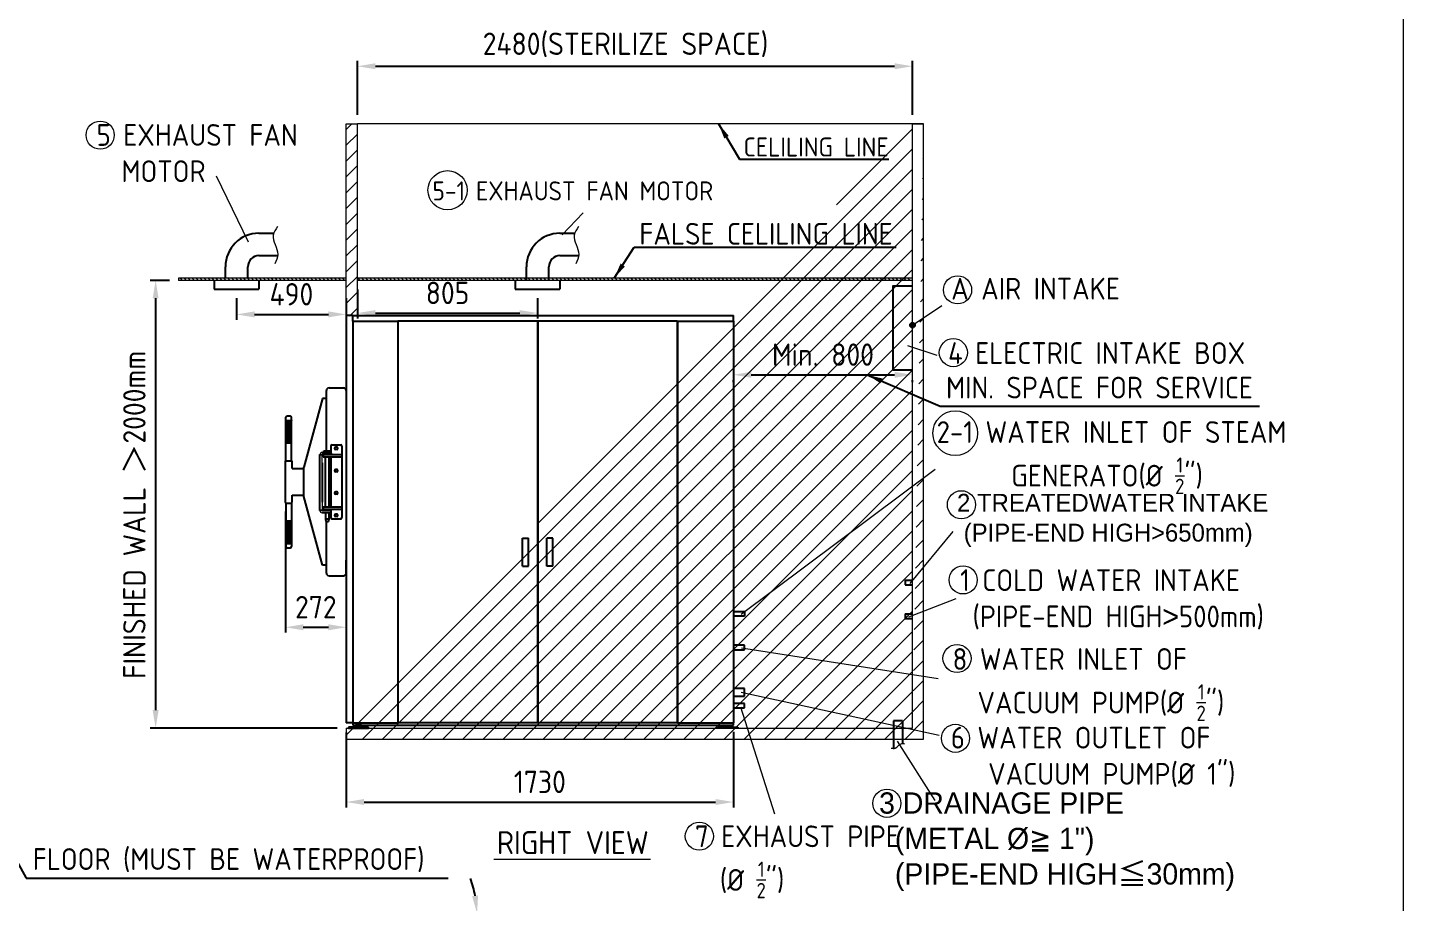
# Model space of a CAD drawing. Header units: millimetres. Extents: x -5848 to 14650, y 0 to 20714.
# Drawn here: x 8502 to 14650, y 2331 to 6240 of the extents above; entities that cross this region are included whole.
import ezdxf

# ---------------------------------------------------------------- set-up
doc = ezdxf.new("R2010")
doc.units = ezdxf.units.MM
doc.header["$MEASUREMENT"] = 0
doc.linetypes.add('HIDDEN', pattern=[9.525, 6.35, -3.175])
doc.layers.get('0').update_dxf_attribs({"lineweight": 25})
for name, color, linetype, lineweight in [('D', 3, 'Continuous', 13), ('F', 7, 'Continuous', 15), ('H', 2, 'HIDDEN', 15), ('S', 4, 'Continuous', 15)]:
    doc.layers.add(name, color=color, linetype=linetype, lineweight=lineweight)
doc.styles.get("Standard").update_dxf_attribs({"font": 'KAIU.TTF'})
doc.styles.add('STU25', font='isocp2.shx')
doc.dimstyles.new('STU25', dxfattribs={"dimscale": 40, "dimtxt": 2.5, "dimasz": 2, "dimexe": 0.6, "dimexo": 1, "dimgap": 1, "dimtad": 1, "dimdsep": 46, "dimtxsty": 'STU25', "dimcen": 2, "dimazin": 2, "dimtfac": 1, "dimtmove": 0, "dimatfit": 3, "dimfxl": 0, "dimtolj": 1, "dimtzin": 0, "dimarcsym": 0})
doc.dimstyles.new('STU25$7', dxfattribs={"dimscale": 35, "dimtxt": 2.5, "dimasz": 2, "dimexe": 1.25, "dimexo": 0.625, "dimgap": 1, "dimtad": 0, "dimdec": 4, "dimdsep": 46, "dimtxsty": 'STU25', "dimcen": 2.5, "dimazin": 2, "dimtfac": 1, "dimtdec": 4, "dimtmove": 0, "dimatfit": 3, "dimfxl": 0, "dimtolj": 1, "dimtzin": 0, "dimarcsym": 0})

# ---------------------------------------------------------------- blocks, each defined once
blk = doc.blocks.new('*D1')
at = {"layer": 'D', "color": 0, "lineweight": -2}
for p, q in [((9976, 5070.5), (9976, 4940.5)), ((10781, 5031.4), (10781, 4940.5)), ((10056, 4964.5), (10701, 4964.5))]:
    blk.add_line(p, q, dxfattribs=at)
at = {"layer": 'D', "color": 0}
for points in [[(10056, 4977.8), (10056, 4951.2), (9976, 4964.5)], [(10701, 4951.2), (10701, 4977.8), (10781, 4964.5)]]:
    blk.add_solid(points, dxfattribs=at)
at = {"layer": 'Defpoints', "color": 0}
for p in [(9976, 5110.5), (10781, 5071.4), (10781, 4964.5)]:
    blk.add_point(p, dxfattribs=at)
at = {"layer": 'D', "color": 0, "insert": (10378.5, 5054.5), "char_height": 100, "attachment_point": 5, "style": 'STU25'}
blk.add_mtext('\\A1;805', dxfattribs=at)
blk = doc.blocks.new('*D5')
at = {"layer": 'D', "color": 0, "lineweight": -2}
for p, q in [((11736, 4688.8), (12376, 4688.8)), ((11656, 4655.3), (11656, 4664.8)), ((12456, 4655.3), (12456, 4664.8))]:
    blk.add_line(p, q, dxfattribs=at)
at = {"layer": 'D', "color": 0}
for points in [[(11736, 4702.1), (11736, 4675.4), (11656, 4688.8)], [(12376, 4675.4), (12376, 4702.1), (12456, 4688.8)]]:
    blk.add_solid(points, dxfattribs=at)
at = {"layer": 'Defpoints', "color": 0}
for p in [(11656, 4695.3), (12456, 4695.3), (12456, 4688.8)]:
    blk.add_point(p, dxfattribs=at)
at = {"layer": 'D', "color": 0, "insert": (12056, 4778.8), "char_height": 100, "attachment_point": 5, "style": 'STU25'}
blk.add_mtext('\\A1;{\\Fisocp2.shx;Min. 800}', dxfattribs=at)
blk = doc.blocks.new('*D8')
at = {"layer": 'D', "color": 0, "lineweight": -2}
for p, q in [((9926, 3090.5), (9926, 2756.1)), ((11656, 3093.5), (11656, 2756.1)), ((10006, 2780.1), (11576, 2780.1))]:
    blk.add_line(p, q, dxfattribs=at)
at = {"layer": 'D', "color": 0}
for points in [[(10006, 2793.5), (10006, 2766.8), (9926, 2780.1)], [(11576, 2766.8), (11576, 2793.5), (11656, 2780.1)]]:
    blk.add_solid(points, dxfattribs=at)
at = {"layer": 'Defpoints', "color": 0}
for p in [(9926, 3130.5), (11656, 3133.5), (11656, 2780.1)]:
    blk.add_point(p, dxfattribs=at)
at = {"layer": 'D', "color": 0, "insert": (10791, 2870.1), "char_height": 100, "attachment_point": 5, "style": 'STU25'}
blk.add_mtext('\\A1;1730', dxfattribs=at)
blk = doc.blocks.new('*D11')
at = {"layer": 'D', "color": 0, "lineweight": -2}
for p, q in [((9436, 5031.4), (9436, 4934.5)), ((9926, 5031.4), (9926, 4934.5)), ((9516, 4958.5), (9846, 4958.5))]:
    blk.add_line(p, q, dxfattribs=at)
at = {"layer": 'D', "color": 0}
for points in [[(9516, 4971.9), (9516, 4945.2), (9436, 4958.5)], [(9846, 4945.2), (9846, 4971.9), (9926, 4958.5)]]:
    blk.add_solid(points, dxfattribs=at)
at = {"layer": 'Defpoints', "color": 0}
for p in [(9436, 5071.4), (9926, 5071.4), (9926, 4958.5)]:
    blk.add_point(p, dxfattribs=at)
at = {"layer": 'D', "color": 0, "insert": (9681, 5048.5), "char_height": 100, "attachment_point": 5, "style": 'STU25'}
blk.add_mtext('\\A1;490', dxfattribs=at)
blk = doc.blocks.new('*D14')
at = {"layer": 'D', "color": 0, "lineweight": -2}
for p, q in [((9654, 4077.7), (9654, 3536.7)), ((9926, 3662.5), (9926, 3536.7)), ((9734, 3560.7), (9846, 3560.7))]:
    blk.add_line(p, q, dxfattribs=at)
at = {"layer": 'D', "color": 0}
for points in [[(9734, 3574.1), (9734, 3547.4), (9654, 3560.7)], [(9846, 3547.4), (9846, 3574.1), (9926, 3560.7)]]:
    blk.add_solid(points, dxfattribs=at)
at = {"layer": 'Defpoints', "color": 0}
for p in [(9654, 4117.7), (9926, 3702.5), (9926, 3560.7)]:
    blk.add_point(p, dxfattribs=at)
at = {"layer": 'D', "color": 0, "insert": (9790, 3650.7), "char_height": 100, "attachment_point": 5, "style": 'STU25'}
blk.add_mtext('\\A1;272', dxfattribs=at)
blk = doc.blocks.new('*D17')
at = {"layer": 'D', "color": 0, "lineweight": -2}
for p, q in [((9136, 5110.5), (9050.3, 5110.5)), ((9074.3, 5030.5), (9074.3, 3190.5)), ((9886, 3110.5), (9050.3, 3110.5))]:
    blk.add_line(p, q, dxfattribs=at)
at = {"layer": 'D', "color": 0}
for points in [[(9087.6, 5030.5), (9060.9, 5030.5), (9074.3, 5110.5)], [(9060.9, 3190.5), (9087.6, 3190.5), (9074.3, 3110.5)]]:
    blk.add_solid(points, dxfattribs=at)
at = {"layer": 'Defpoints', "color": 0}
for p in [(9176, 5110.5), (9074.3, 3110.5), (9926, 3110.5)]:
    blk.add_point(p, dxfattribs=at)
at = {"layer": 'D', "color": 0, "insert": (8929.2, 3330), "char_height": 100, "attachment_point": 1, "rotation": 90, "style": 'STU25'}
blk.add_mtext('\\A1;{\\Fisocp2.shx;FINISHED WALL \\f新細明體|b0|i0|c136|p16;＞\\Fisocp2.shx;2000mm}', dxfattribs=at)
blk = doc.blocks.new('*D19')
at = {"layer": 'D', "color": 0, "lineweight": -2}
for p, q in [((9976, 5850.5), (9976, 6091.2)), ((12456, 5850.5), (12456, 6091.2)), ((10056, 6067.2), (12376, 6067.2))]:
    blk.add_line(p, q, dxfattribs=at)
at = {"layer": 'D', "color": 0}
for points in [[(10056, 6080.5), (10056, 6053.9), (9976, 6067.2)], [(12376, 6053.9), (12376, 6080.5), (12456, 6067.2)]]:
    blk.add_solid(points, dxfattribs=at)
at = {"layer": 'Defpoints', "color": 0}
for p in [(12456, 6067.2), (9976, 5810.5), (12456, 5810.5)]:
    blk.add_point(p, dxfattribs=at)
at = {"layer": 'D', "color": 0, "insert": (10535.8, 6217.6), "char_height": 100, "attachment_point": 1, "style": 'STU25'}
blk.add_mtext('\\A1;{\\Fisocp2.shx;2480(STERILIZE SPACE)}', dxfattribs=at)
blk = doc.blocks.new('*D20')
at = {"layer": 'D', "color": 0, "lineweight": -2}
for start, end in [(10.46607, 18.93214), (0, 2), (343.06786, 351.53393)]:
    blk.add_arc((9968.9, 2262.9), 541.9, start, end, dxfattribs=at)
at = {"layer": 'D', "color": 0}
for points in [[(10488.5, 2359.9), (10515, 2362.8), (10510.5, 2281.8)], [(10518.2, 2182.2), (10491.6, 2184.1), (10510.8, 2262.9)]]:
    blk.add_solid(points, dxfattribs=at)
at = {"layer": 'Defpoints', "color": 0}
for p in [(10510.6, 2275.5), (10869.3, 2294.4), (9968.9, 2262.9), (9968.9, 2262.9), (10869.9, 2262.9)]:
    blk.add_point(p, dxfattribs=at)
at = {"layer": 'D', "color": 0, "insert": (10405, 2107.8), "char_height": 100, "attachment_point": 5, "rotation": 70.41955, "style": 'STU25'}
blk.add_mtext('1%%D~2%%D', dxfattribs=at)

msp = doc.modelspace()

# ---------------------------------------------------------------- hatches: boundary and pattern name
msp.add_hatch(color=256).paths.add_polyline_path([(12445.244, 4910.506, 1), (12466.766, 4910.506, 1)])
at = {"layer": 'H', "ltscale": 5}
h = msp.add_hatch(dxfattribs=at)
h.set_pattern_fill('ANSI31', color=256, scale=20, style=0)
h.set_pattern_definition([(45, (241139.37, 22626.796), (-44.90128, 44.90128), [])])
h.paths.add_polyline_path([(12456.005, 5810.506), (12506.005, 5810.506)], flags=16)
edge = h.paths.add_edge_path()
edge.add_line((12456.005, 5810.506), (12506.005, 5810.506))
edge.add_line((12506.005, 5810.506), (12456.005, 5810.506))
edge.add_line((12506.005, 3060.506), (12506.005, 5810.506))
edge.add_line((12456.005, 3110.506), (12456.005, 5810.506))
edge.add_line((9926.005, 3060.506), (12506.005, 3060.506))
edge.add_line((9926.005, 3110.506), (12456.005, 3110.506))
edge.add_line((9926.005, 3110.506), (9926.005, 3060.506))
h = msp.add_hatch(dxfattribs=at)
h.set_pattern_fill('ANSI31', color=256, scale=400, style=0)
h.set_pattern_definition([(45, (210878.95, 23456.027), (-35.355339, 35.355339), [])])
h.paths.add_polyline_path([(9976.005, 4950.506), (9976.005, 5810.506), (9926.005, 5810.506), (9926.005, 4950.506), (9956.005, 4950.506)])
at = {"layer": 'H'}
h = msp.add_hatch(dxfattribs=at)
h.set_pattern_fill('ANSI31', color=256, scale=100, angle=90, style=0)
h.set_pattern_definition([(135, (853.88, -9653.122), (-8.838835, -8.838835), [])])
h.paths.add_polyline_path([(9927.108, 5120.506), (9177.108, 5120.506), (9177.108, 5110.506), (9927.108, 5110.506)])
h = msp.add_hatch(dxfattribs=at)
h.set_pattern_fill('ANSI31', color=256, scale=100, angle=90, style=0)
h.set_pattern_definition([(135, (852.047, -9653.122), (-8.838835, -8.838835), [])])
h.paths.add_polyline_path([(12456.005, 5110.506), (12456.005, 5120.506), (9976.005, 5120.506), (9976.005, 5110.506)])

# ---------------------------------------------------------------- linework, layer by layer
for p, q in [((9536.005, 5321.254), (9601.925, 5321.254)), ((10881.005, 5321.254), (10946.925, 5321.254)), ((9386.005, 5120.506), (9386.005, 5171.254)), ((9486.005, 5120.506), (9486.005, 5171.254)), ((9536.005, 5221.254), (9619.299, 5221.254)), ((10731.005, 5110.506), (10731.005, 5171.254)), ((10831.005, 5110.506), (10831.005, 5171.254)), ((10881.005, 5221.254), (10964.299, 5221.254)), ((9336.005, 5110.506), (9336.005, 5071.363)), ((9536.005, 5110.506), (9536.005, 5071.363)), ((10681.005, 5110.506), (10681.005, 5071.363)), ((10881.005, 5110.506), (10881.005, 5071.363)), ((9336.005, 5071.363), (9536.005, 5071.363)), ((10681.005, 5071.363), (10881.005, 5071.363)), ((9956.005, 4953.506), (9926.005, 4953.506)), ((9926.005, 4953.506), (9926.005, 3133.506)), ((9956.005, 4928.506), (9956.005, 4953.506)), ((9956.005, 4953.506), (11656.005, 4953.506)), ((9956.005, 4928.506), (9956.005, 3133.506)), ((9956.005, 4928.506), (10156.005, 4928.506)), ((10156.005, 4928.506), (10156.005, 3133.506)), ((10157.005, 4928.506), (10157.005, 3133.506)), ((10780.505, 4928.506), (10157.005, 4928.506)), ((10780.505, 4928.506), (10780.505, 3133.506)), ((10781.505, 4928.506), (10781.505, 3133.506)), ((11405.005, 4928.506), (10781.505, 4928.506)), ((11405.005, 4928.506), (11405.005, 3133.506)), ((11406.005, 4928.506), (11656.005, 4928.506)), ((11406.005, 4928.506), (11406.005, 3133.506)), ((11656.005, 4928.506), (11656.005, 4953.506)), ((11656.005, 4928.506), (11656.005, 3133.506)), ((9837.005, 4349.006), (9837.005, 4618.006)), ((9849.005, 4630.006), (9914.005, 4630.006)), ((9926.005, 4618.006), (9926.005, 4556.006)), ((9819.848, 4582.456), (9736.005, 4275.506)), ((9837.005, 4582.456), (9819.848, 4582.456)), ((9926.005, 4560.506), (9926.005, 3860.506)), ((9656.305, 4304.757), (9656.305, 4498.757)), ((9662.305, 4504.757), (9675.705, 4504.757)), ((9681.705, 4304.757), (9681.705, 4498.757)), ((9656.305, 4480.943), (9660.118, 4484.757)), ((9656.305, 4482.943), (9658.118, 4484.757)), ((9656.305, 4472.943), (9668.118, 4484.757)), ((9656.305, 4470.943), (9670.118, 4484.757)), ((9656.305, 4468.943), (9672.118, 4484.757)), ((9656.305, 4478.943), (9662.118, 4484.757)), ((9656.305, 4476.943), (9664.118, 4484.757)), ((9656.305, 4474.943), (9666.118, 4484.757)), ((9656.305, 4484.757), (9681.705, 4484.757)), ((9656.305, 4466.943), (9674.118, 4484.757)), ((9656.305, 4464.943), (9676.118, 4484.757)), ((9656.305, 4462.943), (9678.118, 4484.757)), ((9656.305, 4460.943), (9680.118, 4484.757)), ((9656.305, 4458.943), (9681.705, 4484.343)), ((9656.305, 4483.179), (9681.705, 4457.779)), ((9656.305, 4456.943), (9681.705, 4482.343)), ((9656.305, 4481.179), (9681.705, 4455.779)), ((9656.305, 4454.943), (9681.705, 4480.343)), ((9656.305, 4479.179), (9681.705, 4453.779)), ((9656.305, 4452.943), (9681.705, 4478.343)), ((9656.305, 4477.179), (9681.705, 4451.779)), ((9656.305, 4450.943), (9681.705, 4476.343)), ((9656.305, 4475.179), (9681.705, 4449.779)), ((9656.305, 4448.943), (9681.705, 4474.343)), ((9656.305, 4473.179), (9681.705, 4447.779)), ((9656.305, 4446.943), (9681.705, 4472.343)), ((9656.305, 4471.179), (9681.705, 4445.779)), ((9656.305, 4444.943), (9681.705, 4470.343)), ((9656.305, 4469.179), (9681.705, 4443.779)), ((9656.305, 4442.943), (9681.705, 4468.343)), ((9656.305, 4467.179), (9681.705, 4441.779)), ((9656.305, 4440.943), (9681.705, 4466.343)), ((9656.305, 4465.179), (9681.705, 4439.779)), ((9656.305, 4438.943), (9681.705, 4464.343)), ((9656.305, 4463.179), (9681.705, 4437.779)), ((9656.305, 4436.943), (9681.705, 4462.343)), ((9656.305, 4461.179), (9681.705, 4435.779)), ((9656.305, 4434.943), (9681.705, 4460.343)), ((9656.305, 4459.179), (9681.705, 4433.779)), ((9656.305, 4432.943), (9681.705, 4458.343)), ((9656.305, 4457.179), (9681.705, 4431.779)), ((9656.305, 4430.943), (9681.705, 4456.343)), ((9656.305, 4455.179), (9681.705, 4429.779)), ((9656.305, 4428.943), (9681.705, 4454.343)), ((9656.305, 4453.179), (9681.705, 4427.779)), ((9656.305, 4426.943), (9681.705, 4452.343)), ((9656.305, 4451.179), (9681.705, 4425.779)), ((9656.305, 4424.943), (9681.705, 4450.343)), ((9656.305, 4449.179), (9681.705, 4423.779)), ((9656.305, 4422.943), (9681.705, 4448.343)), ((9656.305, 4447.179), (9681.705, 4421.779)), ((9656.305, 4420.943), (9681.705, 4446.343)), ((9656.305, 4445.179), (9681.705, 4419.779)), ((9656.305, 4418.943), (9681.705, 4444.343)), ((9656.305, 4443.179), (9681.705, 4417.779)), ((9656.305, 4416.943), (9681.705, 4442.343)), ((9656.305, 4441.179), (9681.705, 4415.779)), ((9656.305, 4414.943), (9681.705, 4440.343)), ((9656.305, 4439.179), (9681.705, 4413.779)), ((9656.305, 4412.943), (9681.705, 4438.343)), ((9656.305, 4437.179), (9681.705, 4411.779)), ((9656.305, 4410.943), (9681.705, 4436.343)), ((9656.305, 4435.179), (9681.705, 4409.779)), ((9656.305, 4408.943), (9681.705, 4434.343)), ((9656.305, 4433.179), (9681.705, 4407.779)), ((9656.305, 4406.943), (9681.705, 4432.343)), ((9656.305, 4431.179), (9681.705, 4405.779)), ((9656.305, 4404.943), (9681.705, 4430.343)), ((9656.305, 4429.179), (9681.705, 4403.779)), ((9656.305, 4402.943), (9681.705, 4428.343)), ((9656.305, 4427.179), (9681.705, 4401.779)), ((9656.728, 4484.757), (9681.705, 4459.779)), ((9658.728, 4484.757), (9681.705, 4461.779)), ((9660.728, 4484.757), (9681.705, 4463.779)), ((9662.728, 4484.757), (9681.705, 4465.779)), ((9664.728, 4484.757), (9681.705, 4467.779)), ((9666.728, 4484.757), (9681.705, 4469.779)), ((9668.728, 4484.757), (9681.705, 4471.779)), ((9670.728, 4484.757), (9681.705, 4473.779)), ((9672.728, 4484.757), (9681.705, 4475.779)), ((9674.728, 4484.757), (9681.705, 4477.779)), ((9676.728, 4484.757), (9681.705, 4479.779)), ((9678.728, 4484.757), (9681.705, 4481.779)), ((9680.728, 4484.757), (9681.705, 4483.779)), ((9656.305, 4400.943), (9681.705, 4426.343)), ((9656.305, 4425.179), (9681.705, 4399.779)), ((9656.305, 4398.943), (9681.705, 4424.343)), ((9656.305, 4423.179), (9681.705, 4397.779)), ((9656.305, 4396.943), (9681.705, 4422.343)), ((9656.305, 4421.179), (9681.705, 4395.779)), ((9656.305, 4394.943), (9681.705, 4420.343)), ((9656.305, 4419.179), (9681.705, 4393.779)), ((9656.305, 4392.943), (9681.705, 4418.343)), ((9656.305, 4417.179), (9681.705, 4391.779)), ((9656.305, 4390.943), (9681.705, 4416.343)), ((9656.305, 4415.179), (9681.705, 4389.779)), ((9656.305, 4388.943), (9681.705, 4414.343)), ((9656.305, 4413.179), (9681.705, 4387.779)), ((9656.305, 4386.943), (9681.705, 4412.343)), ((9656.305, 4411.179), (9681.705, 4385.779)), ((9656.305, 4384.943), (9681.705, 4410.343)), ((9656.305, 4409.179), (9680.728, 4384.757)), ((9656.305, 4407.179), (9678.728, 4384.757)), ((9656.305, 4405.179), (9676.728, 4384.757)), ((9656.305, 4403.179), (9674.728, 4384.757)), ((9656.305, 4401.179), (9672.728, 4384.757)), ((9656.305, 4399.179), (9670.728, 4384.757)), ((9656.305, 4397.179), (9668.728, 4384.757)), ((9656.305, 4395.179), (9666.728, 4384.757)), ((9656.305, 4393.179), (9664.728, 4384.757)), ((9656.305, 4391.179), (9662.728, 4384.757)), ((9656.305, 4389.179), (9660.728, 4384.757)), ((9656.305, 4387.179), (9658.728, 4384.757)), ((9656.305, 4384.757), (9681.705, 4384.757)), ((9658.118, 4384.757), (9681.705, 4408.343)), ((9660.118, 4384.757), (9681.705, 4406.343)), ((9662.118, 4384.757), (9681.705, 4404.343)), ((9664.118, 4384.757), (9681.705, 4402.343)), ((9666.118, 4384.757), (9681.705, 4400.343)), ((9668.118, 4384.757), (9681.705, 4398.343)), ((9670.118, 4384.757), (9681.705, 4396.343)), ((9672.118, 4384.757), (9681.705, 4394.343)), ((9674.118, 4384.757), (9681.705, 4392.343)), ((9676.118, 4384.757), (9681.705, 4390.343)), ((9678.118, 4384.757), (9681.705, 4388.343)), ((9680.118, 4384.757), (9681.705, 4386.343)), ((9856.505, 4370.506), (9856.505, 4332.006)), ((9861.505, 4375.506), (9901.505, 4375.506)), ((9884.005, 4365.506), (9879.005, 4365.506)), ((9906.505, 4370.506), (9906.505, 4050.506)), ((9654.005, 4117.65), (9654.005, 4304.757)), ((9654.005, 4304.757), (9684.005, 4304.757)), ((9656.305, 4304.757), (9681.705, 4304.757)), ((9684.005, 4269.65), (9684.005, 4304.757)), ((9823.505, 4332.006), (9822.505, 4331.006)), ((9822.505, 4331.006), (9822.505, 4323.006)), ((9822.505, 4323.006), (9823.505, 4322.006)), ((9823.505, 4332.006), (9906.505, 4332.006)), ((9823.505, 4322.006), (9906.505, 4322.006)), ((9826.005, 4348.506), (9826.505, 4349.006)), ((9826.005, 4342.506), (9826.005, 4348.506)), ((9826.505, 4342.006), (9826.005, 4342.506)), ((9826.505, 4349.006), (9855.505, 4349.006)), ((9855.505, 4342.006), (9826.505, 4342.006)), ((9833.005, 4099.006), (9833.005, 4322.006)), ((9849.005, 4099.006), (9849.005, 4322.006)), ((9855.505, 4349.006), (9856.005, 4348.506)), ((9856.005, 4342.506), (9855.505, 4342.006)), ((9856.005, 4348.506), (9856.005, 4342.506)), ((9856.505, 4322.006), (9856.505, 4099.006)), ((9884.005, 4355.506), (9879.005, 4355.506)), ((9684.005, 4269.65), (9736.005, 4269.65)), ((9736.005, 4145.506), (9736.005, 4275.506)), ((9884.005, 4265.269), (9879.005, 4265.269)), ((9884.005, 4255.269), (9879.005, 4255.269)), ((9684.005, 4151.65), (9736.005, 4151.65)), ((9684.005, 4117.65), (9684.005, 4151.65)), ((9819.848, 3838.556), (9736.005, 4145.506)), ((9884.005, 4165.506), (9879.005, 4165.506)), ((9884.005, 4155.506), (9879.005, 4155.506)), ((9656.005, 4115.65), (9682.005, 4115.65)), ((9656.305, 4115.65), (9656.305, 3921.65)), ((9656.305, 4115.65), (9681.705, 4115.65)), ((9681.705, 4115.65), (9681.705, 3921.65)), ((9823.505, 4099.006), (9822.505, 4098.006)), ((9822.505, 4098.006), (9822.505, 4090.006)), ((9822.505, 4090.006), (9823.505, 4089.006)), ((9823.505, 4099.006), (9906.505, 4099.006)), ((9823.505, 4089.006), (9906.505, 4089.006)), ((9833.005, 4082.006), (9833.005, 4089.006)), ((9833.005, 4072.006), (9833.005, 4044.006)), ((9849.005, 4044.006), (9849.005, 4072.006)), ((9856.505, 4089.014), (9856.505, 4050.506)), ((9884.005, 4065.506), (9879.005, 4065.506)), ((9656.305, 4033.228), (9658.728, 4035.65)), ((9656.305, 4023.228), (9668.728, 4035.65)), ((9656.305, 4025.228), (9666.728, 4035.65)), ((9656.305, 4027.228), (9664.728, 4035.65)), ((9656.305, 4029.228), (9662.728, 4035.65)), ((9656.305, 4031.228), (9660.728, 4035.65)), ((9656.305, 4035.65), (9681.705, 4035.65)), ((9656.305, 4011.228), (9680.728, 4035.65)), ((9656.305, 4013.228), (9678.728, 4035.65)), ((9656.305, 4015.228), (9676.728, 4035.65)), ((9656.305, 4017.228), (9674.728, 4035.65)), ((9656.305, 4019.228), (9672.728, 4035.65)), ((9656.305, 4021.228), (9670.728, 4035.65)), ((9656.305, 4035.464), (9681.705, 4010.064)), ((9656.305, 4009.228), (9681.705, 4034.628)), ((9656.305, 4033.464), (9681.705, 4008.064)), ((9656.305, 4007.228), (9681.705, 4032.628)), ((9656.305, 4031.464), (9681.705, 4006.064)), ((9656.305, 4005.228), (9681.705, 4030.628)), ((9656.305, 4029.464), (9681.705, 4004.064)), ((9656.305, 4003.228), (9681.705, 4028.628)), ((9656.305, 4027.464), (9681.705, 4002.064)), ((9656.305, 4001.228), (9681.705, 4026.628)), ((9656.305, 4025.464), (9681.705, 4000.064)), ((9656.305, 3999.228), (9681.705, 4024.628)), ((9656.305, 4023.464), (9681.705, 3998.064)), ((9656.305, 3997.228), (9681.705, 4022.628)), ((9656.305, 4021.464), (9681.705, 3996.064)), ((9656.305, 3995.228), (9681.705, 4020.628)), ((9656.305, 4019.464), (9681.705, 3994.064)), ((9656.305, 3993.228), (9681.705, 4018.628)), ((9656.305, 4017.464), (9681.705, 3992.064)), ((9656.305, 3991.228), (9681.705, 4016.628)), ((9656.305, 4015.464), (9681.705, 3990.064)), ((9656.305, 3989.228), (9681.705, 4014.628)), ((9656.305, 4013.464), (9681.705, 3988.064)), ((9656.305, 3987.228), (9681.705, 4012.628)), ((9656.305, 4011.464), (9681.705, 3986.064)), ((9656.305, 3985.228), (9681.705, 4010.628)), ((9656.305, 4009.464), (9681.705, 3984.064)), ((9656.305, 3983.228), (9681.705, 4008.628)), ((9656.305, 4007.464), (9681.705, 3982.064)), ((9656.305, 3981.228), (9681.705, 4006.628)), ((9656.305, 4005.464), (9681.705, 3980.064)), ((9656.305, 3979.228), (9681.705, 4004.628)), ((9656.305, 4003.464), (9681.705, 3978.064)), ((9656.305, 3977.228), (9681.705, 4002.628)), ((9656.305, 4001.464), (9681.705, 3976.064)), ((9656.305, 3975.228), (9681.705, 4000.628)), ((9656.305, 3999.464), (9681.705, 3974.064)), ((9656.305, 3973.228), (9681.705, 3998.628)), ((9656.305, 3997.464), (9681.705, 3972.064)), ((9656.305, 3971.228), (9681.705, 3996.628)), ((9658.118, 4035.65), (9681.705, 4012.064)), ((9660.118, 4035.65), (9681.705, 4014.064)), ((9662.118, 4035.65), (9681.705, 4016.064)), ((9664.118, 4035.65), (9681.705, 4018.064)), ((9666.118, 4035.65), (9681.705, 4020.064)), ((9668.118, 4035.65), (9681.705, 4022.064)), ((9670.118, 4035.65), (9681.705, 4024.064)), ((9672.118, 4035.65), (9681.705, 4026.064)), ((9674.118, 4035.65), (9681.705, 4028.064)), ((9676.118, 4035.65), (9681.705, 4030.064)), ((9678.118, 4035.65), (9681.705, 4032.064)), ((9680.118, 4035.65), (9681.705, 4034.064)), ((9849.005, 4044.006), (9833.005, 4044.006)), ((9833.005, 4044.006), (9835.005, 4034.006)), ((9835.005, 4034.006), (9847.005, 4034.006)), ((9837.005, 3803.006), (9837.005, 4034.006)), ((9847.005, 4034.006), (9849.005, 4044.006)), ((9861.505, 4045.506), (9901.505, 4045.506)), ((9884.005, 4055.506), (9879.005, 4055.506)), ((9656.305, 3995.464), (9681.705, 3970.064)), ((9656.305, 3969.228), (9681.705, 3994.628)), ((9656.305, 3993.464), (9681.705, 3968.064)), ((9656.305, 3967.228), (9681.705, 3992.628)), ((9656.305, 3991.464), (9681.705, 3966.064)), ((9656.305, 3965.228), (9681.705, 3990.628)), ((9656.305, 3989.464), (9681.705, 3964.064)), ((9656.305, 3963.228), (9681.705, 3988.628)), ((9656.305, 3987.464), (9681.705, 3962.064)), ((9656.305, 3961.228), (9681.705, 3986.628)), ((9656.305, 3985.464), (9681.705, 3960.064)), ((9656.305, 3959.228), (9681.705, 3984.628)), ((9656.305, 3983.464), (9681.705, 3958.064)), ((9656.305, 3957.228), (9681.705, 3982.628)), ((9656.305, 3981.464), (9681.705, 3956.064)), ((9656.305, 3955.228), (9681.705, 3980.628)), ((9656.305, 3979.464), (9681.705, 3954.064)), ((9656.305, 3953.228), (9681.705, 3978.628)), ((9656.305, 3977.464), (9681.705, 3952.064)), ((9656.305, 3951.228), (9681.705, 3976.628)), ((9656.305, 3975.464), (9681.705, 3950.064)), ((9656.305, 3949.228), (9681.705, 3974.628)), ((9656.305, 3973.464), (9681.705, 3948.064)), ((9656.305, 3947.228), (9681.705, 3972.628)), ((9656.305, 3971.464), (9681.705, 3946.064)), ((9656.305, 3945.228), (9681.705, 3970.628)), ((9656.305, 3969.464), (9681.705, 3944.064)), ((9656.305, 3943.228), (9681.705, 3968.628)), ((9656.305, 3967.464), (9681.705, 3942.064)), ((9656.305, 3941.228), (9681.705, 3966.628)), ((9656.305, 3965.464), (9681.705, 3940.064)), ((9656.305, 3939.228), (9681.705, 3964.628)), ((9656.305, 3963.464), (9681.705, 3938.064)), ((9656.305, 3937.228), (9681.705, 3962.628)), ((9656.305, 3961.464), (9681.705, 3936.064)), ((9656.305, 3959.464), (9680.118, 3935.65)), ((9656.305, 3957.464), (9678.118, 3935.65)), ((9656.305, 3955.464), (9676.118, 3935.65)), ((9656.305, 3953.464), (9674.118, 3935.65)), ((9656.305, 3951.464), (9672.118, 3935.65)), ((9656.305, 3949.464), (9670.118, 3935.65)), ((9656.305, 3947.464), (9668.118, 3935.65)), ((9656.305, 3945.464), (9666.118, 3935.65)), ((9656.305, 3943.464), (9664.118, 3935.65)), ((9656.305, 3941.464), (9662.118, 3935.65)), ((9656.305, 3939.464), (9660.118, 3935.65)), ((9656.305, 3937.464), (9658.118, 3935.65)), ((9656.305, 3935.65), (9681.705, 3935.65)), ((9656.728, 3935.65), (9681.705, 3960.628)), ((9658.728, 3935.65), (9681.705, 3958.628)), ((9660.728, 3935.65), (9681.705, 3956.628)), ((9662.728, 3935.65), (9681.705, 3954.628)), ((9664.728, 3935.65), (9681.705, 3952.628)), ((9666.728, 3935.65), (9681.705, 3950.628)), ((9668.728, 3935.65), (9681.705, 3948.628)), ((9670.728, 3935.65), (9681.705, 3946.628)), ((9672.728, 3935.65), (9681.705, 3944.628)), ((9674.728, 3935.65), (9681.705, 3942.628)), ((9676.728, 3935.65), (9681.705, 3940.628)), ((9678.728, 3935.65), (9681.705, 3938.628)), ((9680.728, 3935.65), (9681.705, 3936.628)), ((10713.505, 3833.506), (10713.505, 3958.506)), ((10713.505, 3958.506), (10740.505, 3958.506)), ((10740.505, 3833.506), (10740.505, 3958.506)), ((10821.505, 3833.506), (10821.505, 3958.506)), ((10848.505, 3958.506), (10821.505, 3958.506)), ((10848.505, 3833.506), (10848.505, 3958.506)), ((9662.305, 3915.65), (9675.705, 3915.65)), ((9821.005, 3838.556), (9819.848, 3838.556)), ((9837.005, 3838.556), (9821.005, 3838.556)), ((9926.005, 3803.006), (9926.005, 3860.506)), ((10713.505, 3833.506), (10740.505, 3833.506)), ((10848.505, 3833.506), (10821.505, 3833.506)), ((9849.005, 3791.006), (9914.005, 3791.006)), ((12423.63, 3770.506), (12456.005, 3770.506)), ((12423.63, 3770.506), (12423.63, 3750.506)), ((12423.63, 3750.506), (12456.005, 3750.506)), ((11656.005, 3630.506), (11706.005, 3630.506)), ((11706.005, 3630.506), (11706.005, 3610.506)), ((11706.005, 3610.506), (11656.005, 3610.506)), ((12423.63, 3620.506), (12456.005, 3620.506)), ((12423.63, 3620.506), (12423.63, 3600.506)), ((12423.63, 3600.506), (12456.005, 3600.506)), ((11706.005, 3480.506), (11656.005, 3480.506)), ((11656.005, 3460.506), (11706.005, 3460.506)), ((11706.005, 3460.506), (11706.005, 3480.506)), ((11706.005, 3287.506), (11656.005, 3287.506)), ((11706.005, 3253.506), (11706.005, 3287.506)), ((11656.005, 3253.506), (11706.005, 3253.506)), ((11706.005, 3220.506), (11656.005, 3220.506)), ((11656.005, 3200.506), (11706.005, 3200.506)), ((11706.005, 3200.506), (11706.005, 3220.506)), ((12411.005, 3142.881), (12371.005, 3142.881)), ((12371.005, 3142.881), (12371.005, 3019.624)), ((12411.005, 3142.881), (12411.005, 3041.457)), ((9956.005, 3133.506), (9926.005, 3133.506)), ((10025.505, 3114.506), (9936.505, 3114.506)), ((9936.505, 3114.506), (9936.505, 3110.506)), ((9936.505, 3110.506), (10025.505, 3110.506)), ((9956.005, 3133.506), (10156.005, 3133.506)), ((9956.005, 3133.506), (9956.005, 3123.506)), ((9956.005, 3123.506), (11656.005, 3123.506)), ((9967.726, 3114.506), (9967.726, 3123.506)), ((9994.284, 3123.506), (9967.726, 3123.506)), ((9974.365, 3123.506), (9974.365, 3114.506)), ((9987.644, 3123.506), (9987.644, 3114.506)), ((9994.284, 3114.506), (9994.284, 3123.506)), ((10025.505, 3110.506), (10025.505, 3114.506)), ((10780.505, 3133.506), (10157.005, 3133.506)), ((11405.005, 3133.506), (10781.505, 3133.506)), ((11406.005, 3133.506), (11656.005, 3133.506)), ((11586.505, 3114.506), (11675.505, 3114.506)), ((11586.505, 3110.506), (11586.505, 3114.506)), ((11675.505, 3110.506), (11586.505, 3110.506)), ((11617.726, 3114.506), (11617.726, 3123.506)), ((11617.726, 3123.506), (11644.284, 3123.506)), ((11624.365, 3123.506), (11624.365, 3114.506)), ((11637.644, 3123.506), (11637.644, 3114.506)), ((11644.284, 3114.506), (11644.284, 3123.506)), ((11656.005, 3123.506), (11656.005, 3133.506)), ((11675.505, 3114.506), (11675.505, 3110.506))]:
    msp.add_line(p, q)
at = {"linetype": 'Continuous'}
for p, q in [((9808.45, 4082.006), (9808.45, 4332.006)), ((9808.45, 4332.006), (9878.445, 4332.006)), ((9818.45, 4342.006), (9856.505, 4342.006)), ((9818.45, 4329.506), (9818.45, 4329.506)), ((9864.45, 4332.006), (9820.45, 4332.006)), ((9818.45, 4295.031), (9818.45, 4119.006)), ((9856.505, 4082.006), (9808.45, 4082.006)), ((9856.505, 4072.006), (9818.45, 4072.006)), ((9856.505, 4082.006), (9820.45, 4082.006))]:
    msp.add_line(p, q, dxfattribs=at)
at = {"linetype": 'ByBlock', "lineweight": 15}
for p, q in [((9818.45, 4293.031), (9818.45, 4330.006)), ((9818.45, 4122.006), (9818.45, 4084.006))]:
    msp.add_line(p, q, dxfattribs=at)
at = {"ltscale": 2}
msp.add_line((9849.005, 4089.006), (9849.005, 4082.006), dxfattribs=at)
msp.add_lwpolyline([(12456.005, 5084.376), (12368.419, 5084.376), (12368.419, 4710.506), (12456.005, 4710.506)])
msp.add_circle((12456.005, 4910.506), 10.761)
for centre, radius, start, end in [((9536.005, 5171.254), 150, 90, 180), ((10881.005, 5171.254), 150, 90, 180), ((9536.005, 5171.254), 50, 90, 180), ((10881.005, 5171.254), 50, 90, 180), ((9849.005, 4618.006), 12, 90, 180), ((9914.005, 4618.006), 12, 0, 90), ((9662.305, 4498.757), 6, 90, 180), ((9675.705, 4498.757), 6, 0, 90), ((9861.505, 4370.506), 5, 90, 180), ((9879.005, 4360.506), 5, 90, 270), ((9884.005, 4360.506), 5, 270, 90), ((9901.505, 4370.506), 5, 0, 90), ((9879.005, 4260.269), 5, 90, 270), ((9884.005, 4260.269), 5, 270, 90), ((9879.005, 4160.506), 5, 90, 270), ((9884.005, 4160.506), 5, 270, 90), ((9656.005, 4117.65), 2, 180, 270), ((9682.005, 4117.65), 2, 270, 0), ((9879.005, 4060.506), 5, 90, 270), ((9884.005, 4060.506), 5, 270, 90), ((9861.505, 4050.506), 5, 180, 270), ((9901.505, 4050.506), 5, 270, 0), ((9662.305, 3921.65), 6, 180, 270), ((9675.705, 3921.65), 6, 270, 0), ((9849.005, 3803.006), 12, 180, 270), ((9914.005, 3803.006), 12, 270, 0)]:
    msp.add_arc(centre, radius, start, end)
at = {"lineweight": 15}
for centre, radius, start, end in [((9818.45, 4332.006), 10, 90, 180), ((9820.45, 4330.006), 2, 90, 180), ((9818.45, 4082.006), 10, 180, 270), ((9820.45, 4084.006), 2, 180, 270)]:
    msp.add_arc(centre, radius, start, end, dxfattribs=at)
at = {"layer": 'D'}
for p, q in [((9488.716, 5280.671), (9345.88, 5576.075)), ((10891.355, 5313.303), (10984.425, 5412.866)), ((12456.005, 4910.506), (12587.341, 4998.84)), ((12433.572, 4820.187), (12565.285, 4776.867)), ((11690.145, 3618.74), (12556.845, 4266.849)), ((12445.268, 3756.832), (12638.099, 3988.989)), ((12440.386, 3607.806), (12651.715, 3688.823)), ((11692.522, 3468.736), (12570.537, 3331.378)), ((11690.515, 3270.547), (12574.783, 3078.038)), ((11687.836, 3205.905), (11839.458, 2726.671)), ((12387.474, 3051.677), (12556.073, 2786.73)), ((10584.67, 2524.759), (11284.9, 2524.759))]:
    msp.add_line(p, q, dxfattribs=at)
for centre, radius in [((8826.494, 5759.411), 62.857), ((10378.566, 5513.235), 87.5), ((12657.498, 5068.114), 62.857), ((12638.74, 4787.811), 62.857), ((12647.212, 4427.952), 100), ((12674.772, 4108.038), 62.857), ((12682.525, 3772.368), 62.857), ((12655.058, 3421.481), 62.857), ((12648.261, 3064.653), 62.857), ((12341.631, 2774.383), 62.857), ((11503.676, 2627.497), 62.857)]:
    msp.add_circle(centre, radius, dxfattribs=at)
for points in [[(9618.239, 5350.831), (9599.977, 5312.927), (9619.644, 5226.589), (9607.001, 5184.473)], [(10963.239, 5350.831), (10944.977, 5312.927), (10964.644, 5226.589), (10952.001, 5184.473)], [(12360.341, 3020.764), (12378.67, 3020.764), (12405.076, 3040.633), (12420.298, 3040.633)]]:
    msp.add_spline(points, degree=3, dxfattribs=at)
at = {"layer": 'F', "color": 6}
msp.add_lwpolyline([(0, 10300), (0, 0), (14650, 0), (14650, 10300)], close=True, dxfattribs=at)
at = {"layer": 'H'}
msp.add_line((10780.505, 4928.506), (10781.505, 4928.506), dxfattribs=at)
at = {"layer": 'S'}
for p, q in [((9926.005, 5810.506), (9976.005, 5810.506)), ((9926.005, 5810.506), (9976.005, 5810.506)), ((9926.005, 4950.506), (9926.005, 5810.506)), ((12456.005, 5810.506), (9976.005, 5810.506)), ((9976.005, 4950.506), (9976.005, 5810.506)), ((12456.005, 3110.506), (12456.005, 5810.506)), ((12506.005, 5810.506), (12456.005, 5810.506)), ((12456.005, 5810.506), (12506.005, 5810.506)), ((12506.005, 3060.506), (12506.005, 5810.506)), ((9176.005, 5120.506), (9176.005, 5110.506)), ((9926.005, 5120.506), (9176.005, 5120.506)), ((9926.005, 5110.506), (9176.005, 5110.506)), ((9926.005, 5110.506), (9926.005, 5120.506)), ((12456.005, 5120.506), (9976.005, 5120.506)), ((12456.005, 5110.506), (9976.005, 5110.506)), ((12456.005, 5109.891), (12456.005, 5120.506)), ((9926.005, 3110.506), (12456.005, 3110.506)), ((9926.005, 3110.506), (9926.005, 3060.506)), ((9926.005, 3060.506), (12506.005, 3060.506))]:
    msp.add_line(p, q, dxfattribs=at)

# ---------------------------------------------------------------- texts
at = {"layer": 'D', "color": 11, "attachment_point": 1}
for s, insert, char_height in [('{\\Fisocp2.shx;\\C3;5 EXHAUST FAN \\P  MOTOR}', (8810.307, 5808.737), 97.14286), ('{\\Fisocp.shx;\\C3;CELILING LINE}', (11701.304, 5748.809), 85), ('{\\Fisocp2.shx;\\C3;5-1 EXHAUST FAN MOTOR}', (10311.151, 5552.798), 85), ('{\\Fisocp2.shx;\\C3;FALSE CELILING LINE}', (11235.703, 5367.203), 97.14286), ('{\\Fisocp2.shx;\\C3;A AIR INTAKE}', (12628.988, 5122.022), 97.14286), ('{\\Fisocp2.shx;\\C3;4 ELECTRIC INTAKE BOX}', (12615.072, 4834.375), 97.14286), ('{\\Fisocp2.shx;\\C3;MIN. SPACE FOR SERVICE}', (12606.094, 4680.043), 97.14286), ('\\A1;{\\Fisocp2.shx;\\C3;2-1 WATER INLET OF STEAM \\P      GENERATO(%%c \\H0.7x;\\S1/2;\\H1.429x;")}', (12563.951, 4481.488), 97.14286), ('{\\FARISOP2.SHX|c0;{\\C3;2 TREATEDWATER INTAKE\\P (PIPE-END HIGH\\f新細明體|b0|i0|c136|p18;>\\FARISOP2.SHX|c0;650mm)}}', (12655.069, 4156.902), 80), ('{\\Fisocp2.shx;\\C3;1 COLD WATER INTAKE\\P (PIPE-END HIGH\\f新細明體|b0|i0|c136|p18;>\\Fisocp2.shx;500mm)}', (12668.857, 3819.808), 97.14286), ('\\A1;{\\Fisocp2.shx;\\C3;8 WATER INLET OF \\P  VACUUM PUMP(%%c \\H0.7x;\\S1/2;\\H1.429x;")}', (12635.302, 3467.548), 97.14286), ('{\\FARISOP2.SHX|c0;{\\C3;3 DRAINAGE PIPE \\P  (METAL %%C\\f新細明體|b0|i0|c136|p18;≧\\FARISOP2.SHX|c0; 1")\\P  (PIPE-END HIGH\\f標楷體|b0|i0|c136|p65;≦\\FARISOP2.SHX|c0;30mm)}}', (12306.899, 2823.162), 95), ('{\\Fisocp2.shx;RIGHT VIEW}', (10599.162, 2650.191), 102.85714), ('{\\Fisocp2.shx;\\C3;FLOOR (MUST BE WATERPROOF)}', (8525.127, 2573.759), 97.14286)]:
    msp.add_mtext(s, dxfattribs=dict(at, insert=insert, char_height=char_height))
at = {"layer": 'D', "color": 11, "char_height": 97.14286, "attachment_point": 1, "style": 'STU25'}
for s, insert in [('{\\C3;6 WATER OUTLET OF \\P   VACUUM PUMP(%%c 1")}', (12627.428, 3116.13)), ('\\A1;{\\C3;7 EXHAUST PIPE\\P  (%%c \\H0.7x;\\S1/2;\\H1.429x;")}', (11484.367, 2675.429))]:
    msp.add_mtext(s, dxfattribs=dict(at, insert=insert))

# ---------------------------------------------------------------- dimensions: what is measured, and where the dimension line sits
at = {"layer": 'D'}
dim = msp.add_linear_dim(base=(12456.005, 6067.186), p1=(9976.005, 5810.506), p2=(12456.005, 5810.506), text='{\\Fisocp2.shx;<>(STERILIZE SPACE)}', dimstyle='STU25', dxfattribs=at)
dim.commit()
dim.dimension.update_dxf_attribs({"geometry": '*D19', "text_midpoint": (11216.005, 6162.394)})
dim = msp.add_linear_dim(base=(9074.272, 3110.506), p1=(9176.005, 5110.506), p2=(9926.005, 3110.506), angle=90, text='{\\Fisocp2.shx;FINISHED WALL \\f新細明體|b0|i0|c136|p16;＞\\Fisocp2.shx;<>mm}', dimstyle='STU25', dxfattribs=at)
dim.commit()
dim.dimension.update_dxf_attribs({"geometry": '*D17', "text_midpoint": (9074.272, 4089.607), "dimtype": 160})
for base, p1, p2, picture, middle in [((9926.005, 4958.538), (9436.005, 5071.363), (9926.005, 5071.363), '*D11', (9681.005, 4958.538)), ((10781.005, 4964.492), (9976.005, 5110.506), (10781.005, 5071.363), '*D1', (10378.505, 4964.492)), ((11656.005, 2780.133), (9926.005, 3130.506), (11656.005, 3133.506), '*D8', (10791.005, 2780.133))]:
    dim = msp.add_linear_dim(base=base, p1=p1, p2=p2, dimstyle='STU25', dxfattribs=at)
    dim.commit()
    dim.dimension.update_dxf_attribs({"geometry": picture, "text_midpoint": middle, "dimtype": 160})
dim = msp.add_linear_dim(base=(12456.005, 4688.761), p1=(11656.005, 4695.319), p2=(12456.005, 4695.319), text='{\\Fisocp2.shx;Min. <>}', dimstyle='STU25', dxfattribs=at)
dim.commit()
dim.dimension.update_dxf_attribs({"geometry": '*D5', "text_midpoint": (12056.005, 4688.761), "dimtype": 160})
dim = msp.add_linear_dim(base=(9926.005, 3560.743), p1=(9654.005, 4117.65), p2=(9926.005, 3702.458), dimstyle='STU25', override={"dimlfac": 1}, dxfattribs=at)
dim.commit()
dim.dimension.update_dxf_attribs({"geometry": '*D14', "text_midpoint": (9790.005, 3650.743)})
dim = msp.add_angular_dim_2l(base=(10510.64, 2275.538), line1=((9968.879, 2262.928), (10869.33, 2294.372)), line2=((9968.879, 2262.928), (10869.879, 2262.928)), text='1%%D~2%%D', dimstyle='STU25', override={"dimtmove": 2}, dxfattribs=at)
dim.commit()
dim.dimension.update_dxf_attribs({"geometry": '*D20', "text_midpoint": (10404.967, 2107.811), "dimtype": 162})

# ---------------------------------------------------------------- leaders
for points in [[(11589.375, 5810.506), (11683.854, 5651.494), (12349.885, 5651.494)], [(11123.536, 5120.506), (11212.309, 5258.629), (12382.778, 5258.629)], [(12253.705, 4688.761), (12580.265, 4548.64), (14006.862, 4548.64)], [(8127.501, 3110.506), (8495.033, 2439.973), (10381.153, 2439.973)]]:
    msp.add_leader(points, dimstyle='STU25$7', override={"dimgap": 1, "dimtad": 0}, dxfattribs=at)

doc.saveas('drawing.dxf')
